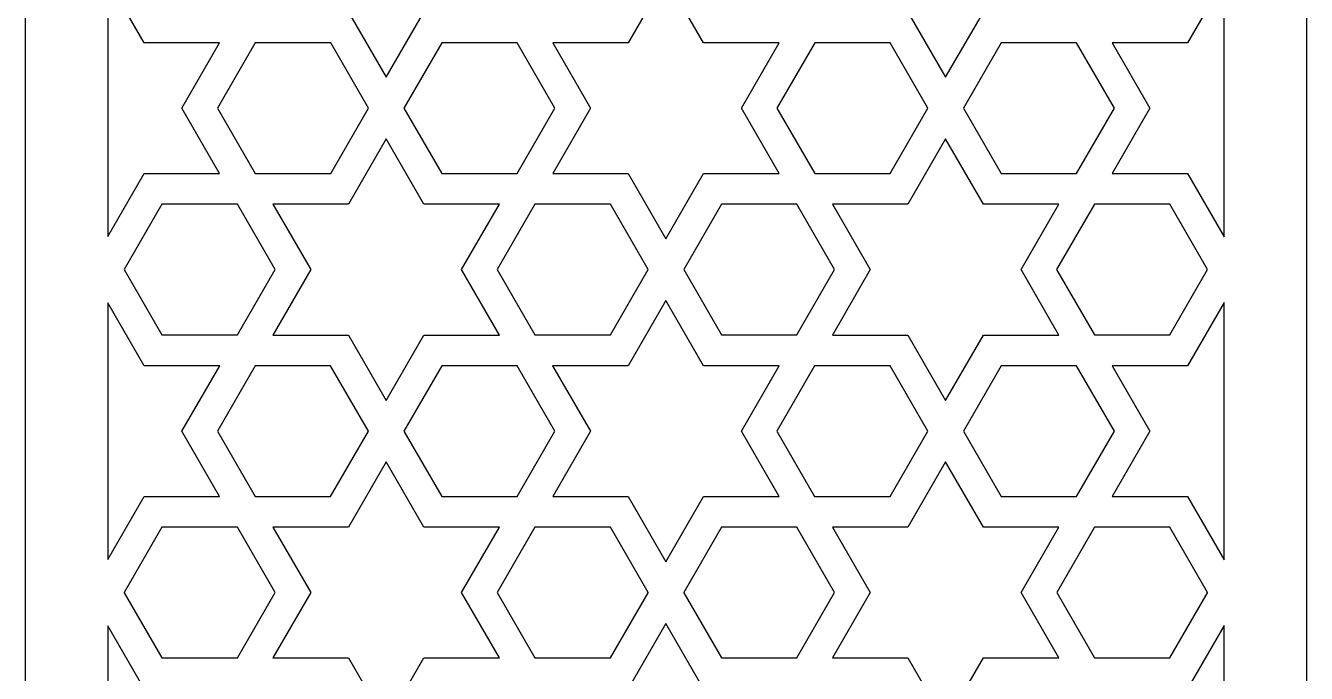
# Model space of a CAD drawing. Header units: millimetres. Extents: x -50 to 50, y -100 to 100.
# Drawn here: x -49.9 to 50.1, y -6 to 44.6 of the extents above; entities that cross this region are included whole.
import ezdxf

# ---------------------------------------------------------------- set-up
doc = ezdxf.new("R2010")
doc.units = ezdxf.units.MM
doc.header["$MEASUREMENT"] = 0
doc.layers.add('layer 1', color=7, linetype='Continuous')

msp = doc.modelspace()

# ---------------------------------------------------------------- linework, layer by layer
at = {"layer": 'layer 1', "color": 250}
for points, knots in [([(50.0818, 100.1536), (50.0818, 100.1536), (-49.9181, 100.1536), (-49.9181, 100.1536), (-49.9181, 100.1536), (-49.9181, 100.1536), (-49.9181, -99.8361), (-49.9181, -99.8361), (-49.9181, -99.8361), (-49.9181, -99.8361), (50.0818, -99.8361), (50.0818, -99.8361), (50.0818, -99.8361), (50.0818, -99.8361), (50.0818, 100.1536), (50.0818, 100.1536)], [0, 0, 0, 0, 0.2, 0.2, 0.2, 0.2, 0.4, 0.4, 0.4, 0.4, 0.6, 0.6, 0.6, 0.6, 1, 1, 1, 1]), ([(-18.8203, 55.8416), (-18.8203, 55.8416), (-12.924, 55.8416), (-12.924, 55.8416), (-12.924, 55.8416), (-12.924, 55.8416), (-15.8754, 50.7295), (-15.8754, 50.7295), (-15.8754, 50.7295), (-15.8754, 50.7295), (-12.9297, 45.6265), (-12.9297, 45.6265), (-12.9297, 45.6265), (-12.9297, 45.6265), (-18.8215, 45.6265), (-18.8215, 45.6265), (-18.8215, 45.6265), (-18.8215, 45.6265), (-21.7664, 40.5261), (-21.7664, 40.5261), (-21.7664, 40.5261), (-21.7664, 40.5261), (-24.7114, 45.6265), (-24.7114, 45.6265), (-24.7114, 45.6265), (-24.7114, 45.6265), (-30.6033, 45.6265), (-30.6033, 45.6265), (-30.6033, 45.6265), (-30.6033, 45.6265), (-27.6572, 50.7295), (-27.6572, 50.7295), (-27.6572, 50.7295), (-27.6572, 50.7295), (-30.6088, 55.8416), (-30.6088, 55.8416), (-30.6088, 55.8416), (-30.6088, 55.8416), (-24.7125, 55.8416), (-24.7125, 55.8416), (-24.7125, 55.8416), (-24.7125, 55.8416), (-21.7665, 60.9441), (-21.7665, 60.9441), (-21.7665, 60.9441), (-21.7665, 60.9441), (-18.8203, 55.8416), (-18.8203, 55.8416)], [0, 0, 0, 0, 0.0769231, 0.0769231, 0.0769231, 0.0769231, 0.1538462, 0.1538462, 0.1538462, 0.1538462, 0.2307692, 0.2307692, 0.2307692, 0.2307692, 0.3076923, 0.3076923, 0.3076923, 0.3076923, 0.3846154, 0.3846154, 0.3846154, 0.3846154, 0.4615385, 0.4615385, 0.4615385, 0.4615385, 0.5384615, 0.5384615, 0.5384615, 0.5384615, 0.6153846, 0.6153846, 0.6153846, 0.6153846, 0.6923077, 0.6923077, 0.6923077, 0.6923077, 0.7692308, 0.7692308, 0.7692308, 0.7692308, 0.8461538, 0.8461538, 0.8461538, 0.8461538, 1, 1, 1, 1]), ([(18.9703, 45.6265), (18.9703, 45.6265), (13.0785, 45.6265), (13.0785, 45.6265), (13.0785, 45.6265), (13.0785, 45.6265), (16.0246, 50.7295), (16.0246, 50.7295), (16.0246, 50.7295), (16.0246, 50.7295), (13.0732, 55.8416), (13.0732, 55.8416), (13.0732, 55.8416), (13.0732, 55.8416), (18.9696, 55.8416), (18.9696, 55.8416), (18.9696, 55.8416), (18.9696, 55.8416), (21.9153, 60.9441), (21.9153, 60.9441), (21.9153, 60.9441), (21.9153, 60.9441), (24.861, 55.8416), (24.861, 55.8416), (24.861, 55.8416), (24.861, 55.8416), (30.7576, 55.8416), (30.7576, 55.8416), (30.7576, 55.8416), (30.7576, 55.8416), (27.8063, 50.7295), (27.8063, 50.7295), (27.8063, 50.7295), (27.8063, 50.7295), (30.752, 45.6265), (30.752, 45.6265), (30.752, 45.6265), (30.752, 45.6265), (24.8599, 45.6265), (24.8599, 45.6265), (24.8599, 45.6265), (24.8599, 45.6265), (21.9153, 40.5257), (21.9153, 40.5257), (21.9153, 40.5257), (21.9153, 40.5257), (18.9703, 45.6265), (18.9703, 45.6265)], [0, 0, 0, 0, 0.0769231, 0.0769231, 0.0769231, 0.0769231, 0.1538462, 0.1538462, 0.1538462, 0.1538462, 0.2307692, 0.2307692, 0.2307692, 0.2307692, 0.3076923, 0.3076923, 0.3076923, 0.3076923, 0.3846154, 0.3846154, 0.3846154, 0.3846154, 0.4615385, 0.4615385, 0.4615385, 0.4615385, 0.5384615, 0.5384615, 0.5384615, 0.5384615, 0.6153846, 0.6153846, 0.6153846, 0.6153846, 0.6923077, 0.6923077, 0.6923077, 0.6923077, 0.7692308, 0.7692308, 0.7692308, 0.7692308, 0.8461538, 0.8461538, 0.8461538, 0.8461538, 1, 1, 1, 1]), ([(-43.504, 48.1447), (-43.504, 48.1447), (-40.6612, 43.2213), (-40.6612, 43.2213), (-40.6612, 43.2213), (-40.6612, 43.2213), (-34.7694, 43.2213), (-34.7694, 43.2213), (-34.7694, 43.2213), (-34.7694, 43.2213), (-37.7153, 38.1187), (-37.7153, 38.1187), (-37.7153, 38.1187), (-37.7153, 38.1187), (-34.7694, 33.0161), (-34.7694, 33.0161), (-34.7694, 33.0161), (-34.7694, 33.0161), (-40.6612, 33.0161), (-40.6612, 33.0161), (-40.6612, 33.0161), (-40.6612, 33.0161), (-43.504, 28.0928), (-43.504, 28.0928), (-43.504, 28.0928), (-43.504, 28.0928), (-43.504, 48.1447), (-43.504, 48.1447)], [0, 0, 0, 0, 0.125, 0.125, 0.125, 0.125, 0.25, 0.25, 0.25, 0.25, 0.375, 0.375, 0.375, 0.375, 0.5, 0.5, 0.5, 0.5, 0.625, 0.625, 0.625, 0.625, 0.75, 0.75, 0.75, 0.75, 1, 1, 1, 1]), ([(3.0205, 43.2213), (3.0205, 43.2213), (8.9122, 43.2213), (8.9122, 43.2213), (8.9122, 43.2213), (8.9122, 43.2213), (5.9662, 38.1187), (5.9662, 38.1187), (5.9662, 38.1187), (5.9662, 38.1187), (8.9122, 33.0161), (8.9122, 33.0161), (8.9122, 33.0161), (8.9122, 33.0161), (3.0205, 33.0161), (3.0205, 33.0161), (3.0205, 33.0161), (3.0205, 33.0161), (0.0744, 27.9139), (0.0744, 27.9139), (0.0744, 27.9139), (0.0744, 27.9139), (-2.8716, 33.0161), (-2.8716, 33.0161), (-2.8716, 33.0161), (-2.8716, 33.0161), (-8.7637, 33.0161), (-8.7637, 33.0161), (-8.7637, 33.0161), (-8.7637, 33.0161), (-5.8177, 38.1187), (-5.8177, 38.1187), (-5.8177, 38.1187), (-5.8177, 38.1187), (-8.7637, 43.2213), (-8.7637, 43.2213), (-8.7637, 43.2213), (-8.7637, 43.2213), (-2.8716, 43.2213), (-2.8716, 43.2213), (-2.8716, 43.2213), (-2.8716, 43.2213), (0.0744, 48.3242), (0.0744, 48.3242), (0.0744, 48.3242), (0.0744, 48.3242), (3.0205, 43.2213), (3.0205, 43.2213)], [0, 0, 0, 0, 0.0769231, 0.0769231, 0.0769231, 0.0769231, 0.1538462, 0.1538462, 0.1538462, 0.1538462, 0.2307692, 0.2307692, 0.2307692, 0.2307692, 0.3076923, 0.3076923, 0.3076923, 0.3076923, 0.3846154, 0.3846154, 0.3846154, 0.3846154, 0.4615385, 0.4615385, 0.4615385, 0.4615385, 0.5384615, 0.5384615, 0.5384615, 0.5384615, 0.6153846, 0.6153846, 0.6153846, 0.6153846, 0.6923077, 0.6923077, 0.6923077, 0.6923077, 0.7692308, 0.7692308, 0.7692308, 0.7692308, 0.8461538, 0.8461538, 0.8461538, 0.8461538, 1, 1, 1, 1]), ([(43.6679, 28.067), (43.6679, 28.067), (40.8104, 33.0161), (40.8104, 33.0161), (40.8104, 33.0161), (40.8104, 33.0161), (34.9187, 33.0161), (34.9187, 33.0161), (34.9187, 33.0161), (34.9187, 33.0161), (37.8644, 38.1187), (37.8644, 38.1187), (37.8644, 38.1187), (37.8644, 38.1187), (34.9187, 43.2213), (34.9187, 43.2213), (34.9187, 43.2213), (34.9187, 43.2213), (40.8104, 43.2213), (40.8104, 43.2213), (40.8104, 43.2213), (40.8104, 43.2213), (43.6679, 48.1708), (43.6679, 48.1708), (43.6679, 48.1708), (43.6679, 48.1708), (43.6679, 28.067), (43.6679, 28.067)], [0, 0, 0, 0, 0.125, 0.125, 0.125, 0.125, 0.25, 0.25, 0.25, 0.25, 0.375, 0.375, 0.375, 0.375, 0.5, 0.5, 0.5, 0.5, 0.625, 0.625, 0.625, 0.625, 0.75, 0.75, 0.75, 0.75, 1, 1, 1, 1]), ([(-31.9921, 43.2213), (-31.9921, 43.2213), (-26.1, 43.2213), (-26.1, 43.2213), (-26.1, 43.2213), (-26.1, 43.2213), (-23.155, 38.1205), (-23.155, 38.1205), (-23.155, 38.1205), (-23.155, 38.1205), (-23.156, 38.1187), (-23.156, 38.1187), (-23.156, 38.1187), (-23.156, 38.1187), (-23.155, 38.1169), (-23.155, 38.1169), (-23.155, 38.1169), (-23.155, 38.1169), (-26.1, 33.0161), (-26.1, 33.0161), (-26.1, 33.0161), (-26.1, 33.0161), (-31.9921, 33.0161), (-31.9921, 33.0161), (-31.9921, 33.0161), (-31.9921, 33.0161), (-34.9381, 38.1187), (-34.9381, 38.1187), (-34.9381, 38.1187), (-34.9381, 38.1187), (-31.9921, 43.2213), (-31.9921, 43.2213)], [0, 0, 0, 0, 0.1111111, 0.1111111, 0.1111111, 0.1111111, 0.2222222, 0.2222222, 0.2222222, 0.2222222, 0.3333333, 0.3333333, 0.3333333, 0.3333333, 0.4444444, 0.4444444, 0.4444444, 0.4444444, 0.5555556, 0.5555556, 0.5555556, 0.5555556, 0.6666667, 0.6666667, 0.6666667, 0.6666667, 0.7777778, 0.7777778, 0.7777778, 0.7777778, 1, 1, 1, 1]), ([(-20.3777, 38.1208), (-20.3777, 38.1208), (-17.4329, 43.2213), (-17.4329, 43.2213), (-17.4329, 43.2213), (-17.4329, 43.2213), (-11.5408, 43.2213), (-11.5408, 43.2213), (-11.5408, 43.2213), (-11.5408, 43.2213), (-8.5947, 38.1187), (-8.5947, 38.1187), (-8.5947, 38.1187), (-8.5947, 38.1187), (-11.5408, 33.0161), (-11.5408, 33.0161), (-11.5408, 33.0161), (-11.5408, 33.0161), (-17.4329, 33.0161), (-17.4329, 33.0161), (-17.4329, 33.0161), (-17.4329, 33.0161), (-20.3777, 38.1166), (-20.3777, 38.1166), (-20.3777, 38.1166), (-20.3777, 38.1166), (-20.3765, 38.1187), (-20.3765, 38.1187), (-20.3765, 38.1187), (-20.3765, 38.1187), (-20.3777, 38.1208), (-20.3777, 38.1208)], [0, 0, 0, 0, 0.1111111, 0.1111111, 0.1111111, 0.1111111, 0.2222222, 0.2222222, 0.2222222, 0.2222222, 0.3333333, 0.3333333, 0.3333333, 0.3333333, 0.4444444, 0.4444444, 0.4444444, 0.4444444, 0.5555556, 0.5555556, 0.5555556, 0.5555556, 0.6666667, 0.6666667, 0.6666667, 0.6666667, 0.7777778, 0.7777778, 0.7777778, 0.7777778, 1, 1, 1, 1]), ([(20.5267, 38.1169), (20.5267, 38.1169), (17.5814, 33.0161), (17.5814, 33.0161), (17.5814, 33.0161), (17.5814, 33.0161), (11.69, 33.0161), (11.69, 33.0161), (11.69, 33.0161), (11.69, 33.0161), (8.7436, 38.1187), (8.7436, 38.1187), (8.7436, 38.1187), (8.7436, 38.1187), (11.69, 43.2213), (11.69, 43.2213), (11.69, 43.2213), (11.69, 43.2213), (17.5814, 43.2213), (17.5814, 43.2213), (17.5814, 43.2213), (17.5814, 43.2213), (20.5267, 38.1205), (20.5267, 38.1205), (20.5267, 38.1205), (20.5267, 38.1205), (20.5257, 38.1187), (20.5257, 38.1187), (20.5257, 38.1187), (20.5257, 38.1187), (20.5267, 38.1169), (20.5267, 38.1169)], [0, 0, 0, 0, 0.1111111, 0.1111111, 0.1111111, 0.1111111, 0.2222222, 0.2222222, 0.2222222, 0.2222222, 0.3333333, 0.3333333, 0.3333333, 0.3333333, 0.4444444, 0.4444444, 0.4444444, 0.4444444, 0.5555556, 0.5555556, 0.5555556, 0.5555556, 0.6666667, 0.6666667, 0.6666667, 0.6666667, 0.7777778, 0.7777778, 0.7777778, 0.7777778, 1, 1, 1, 1]), ([(32.1409, 33.0161), (32.1409, 33.0161), (26.2488, 33.0161), (26.2488, 33.0161), (26.2488, 33.0161), (26.2488, 33.0161), (23.3038, 38.1169), (23.3038, 38.1169), (23.3038, 38.1169), (23.3038, 38.1169), (23.3049, 38.1187), (23.3049, 38.1187), (23.3049, 38.1187), (23.3049, 38.1187), (23.3038, 38.1205), (23.3038, 38.1205), (23.3038, 38.1205), (23.3038, 38.1205), (26.2488, 43.2213), (26.2488, 43.2213), (26.2488, 43.2213), (26.2488, 43.2213), (32.1409, 43.2213), (32.1409, 43.2213), (32.1409, 43.2213), (32.1409, 43.2213), (35.0873, 38.1187), (35.0873, 38.1187), (35.0873, 38.1187), (35.0873, 38.1187), (32.1409, 33.0161), (32.1409, 33.0161)], [0, 0, 0, 0, 0.1111111, 0.1111111, 0.1111111, 0.1111111, 0.2222222, 0.2222222, 0.2222222, 0.2222222, 0.3333333, 0.3333333, 0.3333333, 0.3333333, 0.4444444, 0.4444444, 0.4444444, 0.4444444, 0.5555556, 0.5555556, 0.5555556, 0.5555556, 0.6666667, 0.6666667, 0.6666667, 0.6666667, 0.7777778, 0.7777778, 0.7777778, 0.7777778, 1, 1, 1, 1]), ([(-18.8215, 30.6109), (-18.8215, 30.6109), (-12.9297, 30.6109), (-12.9297, 30.6109), (-12.9297, 30.6109), (-12.9297, 30.6109), (-15.8754, 25.5087), (-15.8754, 25.5087), (-15.8754, 25.5087), (-15.8754, 25.5087), (-12.9237, 20.3962), (-12.9237, 20.3962), (-12.9237, 20.3962), (-12.9237, 20.3962), (-18.8203, 20.3962), (-18.8203, 20.3962), (-18.8203, 20.3962), (-18.8203, 20.3962), (-21.7665, 15.2936), (-21.7665, 15.2936), (-21.7665, 15.2936), (-21.7665, 15.2936), (-24.7125, 20.3962), (-24.7125, 20.3962), (-24.7125, 20.3962), (-24.7125, 20.3962), (-30.609, 20.3962), (-30.609, 20.3962), (-30.609, 20.3962), (-30.609, 20.3962), (-27.6572, 25.5087), (-27.6572, 25.5087), (-27.6572, 25.5087), (-27.6572, 25.5087), (-30.6033, 30.6109), (-30.6033, 30.6109), (-30.6033, 30.6109), (-30.6033, 30.6109), (-24.7114, 30.6109), (-24.7114, 30.6109), (-24.7114, 30.6109), (-24.7114, 30.6109), (-21.7664, 35.7117), (-21.7664, 35.7117), (-21.7664, 35.7117), (-21.7664, 35.7117), (-18.8215, 30.6109), (-18.8215, 30.6109)], [0, 0, 0, 0, 0.0769231, 0.0769231, 0.0769231, 0.0769231, 0.1538462, 0.1538462, 0.1538462, 0.1538462, 0.2307692, 0.2307692, 0.2307692, 0.2307692, 0.3076923, 0.3076923, 0.3076923, 0.3076923, 0.3846154, 0.3846154, 0.3846154, 0.3846154, 0.4615385, 0.4615385, 0.4615385, 0.4615385, 0.5384615, 0.5384615, 0.5384615, 0.5384615, 0.6153846, 0.6153846, 0.6153846, 0.6153846, 0.6923077, 0.6923077, 0.6923077, 0.6923077, 0.7692308, 0.7692308, 0.7692308, 0.7692308, 0.8461538, 0.8461538, 0.8461538, 0.8461538, 1, 1, 1, 1]), ([(18.9696, 20.3962), (18.9696, 20.3962), (13.0729, 20.3962), (13.0729, 20.3962), (13.0729, 20.3962), (13.0729, 20.3962), (16.0246, 25.5087), (16.0246, 25.5087), (16.0246, 25.5087), (16.0246, 25.5087), (13.0785, 30.6109), (13.0785, 30.6109), (13.0785, 30.6109), (13.0785, 30.6109), (18.9703, 30.6109), (18.9703, 30.6109), (18.9703, 30.6109), (18.9703, 30.6109), (21.9153, 35.7117), (21.9153, 35.7117), (21.9153, 35.7117), (21.9153, 35.7117), (24.8599, 30.6109), (24.8599, 30.6109), (24.8599, 30.6109), (24.8599, 30.6109), (30.752, 30.6109), (30.752, 30.6109), (30.752, 30.6109), (30.752, 30.6109), (27.8063, 25.5087), (27.8063, 25.5087), (27.8063, 25.5087), (27.8063, 25.5087), (30.758, 20.3962), (30.758, 20.3962), (30.758, 20.3962), (30.758, 20.3962), (24.861, 20.3962), (24.861, 20.3962), (24.861, 20.3962), (24.861, 20.3962), (21.9153, 15.2936), (21.9153, 15.2936), (21.9153, 15.2936), (21.9153, 15.2936), (18.9696, 20.3962), (18.9696, 20.3962)], [0, 0, 0, 0, 0.0769231, 0.0769231, 0.0769231, 0.0769231, 0.1538462, 0.1538462, 0.1538462, 0.1538462, 0.2307692, 0.2307692, 0.2307692, 0.2307692, 0.3076923, 0.3076923, 0.3076923, 0.3076923, 0.3846154, 0.3846154, 0.3846154, 0.3846154, 0.4615385, 0.4615385, 0.4615385, 0.4615385, 0.5384615, 0.5384615, 0.5384615, 0.5384615, 0.6153846, 0.6153846, 0.6153846, 0.6153846, 0.6923077, 0.6923077, 0.6923077, 0.6923077, 0.7692308, 0.7692308, 0.7692308, 0.7692308, 0.8461538, 0.8461538, 0.8461538, 0.8461538, 1, 1, 1, 1]), ([(-30.4348, 25.5087), (-30.4348, 25.5087), (-33.3808, 20.4057), (-33.3808, 20.4057), (-33.3808, 20.4057), (-33.3808, 20.4057), (-39.2727, 20.4057), (-39.2727, 20.4057), (-39.2727, 20.4057), (-39.2727, 20.4057), (-42.2185, 25.5087), (-42.2185, 25.5087), (-42.2185, 25.5087), (-42.2185, 25.5087), (-39.2727, 30.6109), (-39.2727, 30.6109), (-39.2727, 30.6109), (-39.2727, 30.6109), (-33.3808, 30.6109), (-33.3808, 30.6109), (-33.3808, 30.6109), (-33.3808, 30.6109), (-30.4348, 25.5087), (-30.4348, 25.5087)], [0, 0, 0, 0, 0.1428571, 0.1428571, 0.1428571, 0.1428571, 0.2857143, 0.2857143, 0.2857143, 0.2857143, 0.4285714, 0.4285714, 0.4285714, 0.4285714, 0.5714286, 0.5714286, 0.5714286, 0.5714286, 0.7142857, 0.7142857, 0.7142857, 0.7142857, 1, 1, 1, 1]), ([(-10.1522, 30.6109), (-10.1522, 30.6109), (-4.2601, 30.6109), (-4.2601, 30.6109), (-4.2601, 30.6109), (-4.2601, 30.6109), (-1.3144, 25.5087), (-1.3144, 25.5087), (-1.3144, 25.5087), (-1.3144, 25.5087), (-1.3144, 25.5083), (-1.3144, 25.5083), (-1.3144, 25.5083), (-1.3144, 25.5083), (-4.2601, 20.4057), (-4.2601, 20.4057), (-4.2601, 20.4057), (-4.2601, 20.4057), (-10.1522, 20.4057), (-10.1522, 20.4057), (-10.1522, 20.4057), (-10.1522, 20.4057), (-13.0983, 25.5087), (-13.0983, 25.5087), (-13.0983, 25.5087), (-13.0983, 25.5087), (-10.1522, 30.6109), (-10.1522, 30.6109)], [0, 0, 0, 0, 0.125, 0.125, 0.125, 0.125, 0.25, 0.25, 0.25, 0.25, 0.375, 0.375, 0.375, 0.375, 0.5, 0.5, 0.5, 0.5, 0.625, 0.625, 0.625, 0.625, 0.75, 0.75, 0.75, 0.75, 1, 1, 1, 1]), ([(10.3008, 20.4057), (10.3008, 20.4057), (4.4094, 20.4057), (4.4094, 20.4057), (4.4094, 20.4057), (4.4094, 20.4057), (1.463, 25.5087), (1.463, 25.5087), (1.463, 25.5087), (1.463, 25.5087), (4.4094, 30.6109), (4.4094, 30.6109), (4.4094, 30.6109), (4.4094, 30.6109), (10.3008, 30.6109), (10.3008, 30.6109), (10.3008, 30.6109), (10.3008, 30.6109), (13.2472, 25.5087), (13.2472, 25.5087), (13.2472, 25.5087), (13.2472, 25.5087), (10.3008, 20.4057), (10.3008, 20.4057)], [0, 0, 0, 0, 0.1428571, 0.1428571, 0.1428571, 0.1428571, 0.2857143, 0.2857143, 0.2857143, 0.2857143, 0.4285714, 0.4285714, 0.4285714, 0.4285714, 0.5714286, 0.5714286, 0.5714286, 0.5714286, 0.7142857, 0.7142857, 0.7142857, 0.7142857, 1, 1, 1, 1]), ([(30.5834, 25.5087), (30.5834, 25.5087), (33.5298, 30.6109), (33.5298, 30.6109), (33.5298, 30.6109), (33.5298, 30.6109), (39.4212, 30.6109), (39.4212, 30.6109), (39.4212, 30.6109), (39.4212, 30.6109), (42.3676, 25.5087), (42.3676, 25.5087), (42.3676, 25.5087), (42.3676, 25.5087), (39.4212, 20.4057), (39.4212, 20.4057), (39.4212, 20.4057), (39.4212, 20.4057), (33.5298, 20.4057), (33.5298, 20.4057), (33.5298, 20.4057), (33.5298, 20.4057), (30.5834, 25.5087), (30.5834, 25.5087)], [0, 0, 0, 0, 0.1428571, 0.1428571, 0.1428571, 0.1428571, 0.2857143, 0.2857143, 0.2857143, 0.2857143, 0.4285714, 0.4285714, 0.4285714, 0.4285714, 0.5714286, 0.5714286, 0.5714286, 0.5714286, 0.7142857, 0.7142857, 0.7142857, 0.7142857, 1, 1, 1, 1]), ([(0.0744, 23.1031), (0.0744, 23.1031), (3.0205, 18.0005), (3.0205, 18.0005), (3.0205, 18.0005), (3.0205, 18.0005), (8.9168, 18.0005), (8.9168, 18.0005), (8.9168, 18.0005), (8.9168, 18.0005), (5.9655, 12.8884), (5.9655, 12.8884), (5.9655, 12.8884), (5.9655, 12.8884), (8.9112, 7.7858), (8.9112, 7.7858), (8.9112, 7.7858), (8.9112, 7.7858), (3.0191, 7.7858), (3.0191, 7.7858), (3.0191, 7.7858), (3.0191, 7.7858), (0.0744, 2.6854), (0.0744, 2.6854), (0.0744, 2.6854), (0.0744, 2.6854), (-2.8705, 7.7858), (-2.8705, 7.7858), (-2.8705, 7.7858), (-2.8705, 7.7858), (-8.7623, 7.7858), (-8.7623, 7.7858), (-8.7623, 7.7858), (-8.7623, 7.7858), (-5.8162, 12.8884), (-5.8162, 12.8884), (-5.8162, 12.8884), (-5.8162, 12.8884), (-8.7679, 18.0005), (-8.7679, 18.0005), (-8.7679, 18.0005), (-8.7679, 18.0005), (-2.8716, 18.0005), (-2.8716, 18.0005), (-2.8716, 18.0005), (-2.8716, 18.0005), (0.0744, 23.1031), (0.0744, 23.1031)], [0, 0, 0, 0, 0.0769231, 0.0769231, 0.0769231, 0.0769231, 0.1538462, 0.1538462, 0.1538462, 0.1538462, 0.2307692, 0.2307692, 0.2307692, 0.2307692, 0.3076923, 0.3076923, 0.3076923, 0.3076923, 0.3846154, 0.3846154, 0.3846154, 0.3846154, 0.4615385, 0.4615385, 0.4615385, 0.4615385, 0.5384615, 0.5384615, 0.5384615, 0.5384615, 0.6153846, 0.6153846, 0.6153846, 0.6153846, 0.6923077, 0.6923077, 0.6923077, 0.6923077, 0.7692308, 0.7692308, 0.7692308, 0.7692308, 0.8461538, 0.8461538, 0.8461538, 0.8461538, 1, 1, 1, 1]), ([(-43.504, 22.9239), (-43.504, 22.9239), (-40.6612, 18.0005), (-40.6612, 18.0005), (-40.6612, 18.0005), (-40.6612, 18.0005), (-34.7647, 18.0005), (-34.7647, 18.0005), (-34.7647, 18.0005), (-34.7647, 18.0005), (-37.7162, 12.8884), (-37.7162, 12.8884), (-37.7162, 12.8884), (-37.7162, 12.8884), (-34.7704, 7.7858), (-34.7704, 7.7858), (-34.7704, 7.7858), (-34.7704, 7.7858), (-40.6625, 7.7858), (-40.6625, 7.7858), (-40.6625, 7.7858), (-40.6625, 7.7858), (-43.504, 2.8642), (-43.504, 2.8642), (-43.504, 2.8642), (-43.504, 2.8642), (-43.504, 22.9239), (-43.504, 22.9239)], [0, 0, 0, 0, 0.125, 0.125, 0.125, 0.125, 0.25, 0.25, 0.25, 0.25, 0.375, 0.375, 0.375, 0.375, 0.5, 0.5, 0.5, 0.5, 0.625, 0.625, 0.625, 0.625, 0.75, 0.75, 0.75, 0.75, 1, 1, 1, 1]), ([(43.6679, 2.8385), (43.6679, 2.8385), (40.8115, 7.7858), (40.8115, 7.7858), (40.8115, 7.7858), (40.8115, 7.7858), (34.9194, 7.7858), (34.9194, 7.7858), (34.9194, 7.7858), (34.9194, 7.7858), (37.8651, 12.8884), (37.8651, 12.8884), (37.8651, 12.8884), (37.8651, 12.8884), (34.9141, 18.0005), (34.9141, 18.0005), (34.9141, 18.0005), (34.9141, 18.0005), (40.8104, 18.0005), (40.8104, 18.0005), (40.8104, 18.0005), (40.8104, 18.0005), (43.6679, 22.95), (43.6679, 22.95), (43.6679, 22.95), (43.6679, 22.95), (43.6679, 2.8385), (43.6679, 2.8385)], [0, 0, 0, 0, 0.125, 0.125, 0.125, 0.125, 0.25, 0.25, 0.25, 0.25, 0.375, 0.375, 0.375, 0.375, 0.5, 0.5, 0.5, 0.5, 0.625, 0.625, 0.625, 0.625, 0.75, 0.75, 0.75, 0.75, 1, 1, 1, 1]), ([(-31.9931, 17.9906), (-31.9931, 17.9906), (-26.101, 17.9906), (-26.101, 17.9906), (-26.101, 17.9906), (-26.101, 17.9906), (-23.1552, 12.8887), (-23.1552, 12.8887), (-23.1552, 12.8887), (-23.1552, 12.8887), (-23.1553, 12.8884), (-23.1553, 12.8884), (-23.1553, 12.8884), (-23.1553, 12.8884), (-23.1552, 12.8884), (-23.1552, 12.8884), (-23.1552, 12.8884), (-23.1552, 12.8884), (-26.101, 7.7858), (-26.101, 7.7858), (-26.101, 7.7858), (-26.101, 7.7858), (-31.9931, 7.7858), (-31.9931, 7.7858), (-31.9931, 7.7858), (-31.9931, 7.7858), (-34.939, 12.8884), (-34.939, 12.8884), (-34.939, 12.8884), (-34.939, 12.8884), (-31.9931, 17.9906), (-31.9931, 17.9906)], [0, 0, 0, 0, 0.1111111, 0.1111111, 0.1111111, 0.1111111, 0.2222222, 0.2222222, 0.2222222, 0.2222222, 0.3333333, 0.3333333, 0.3333333, 0.3333333, 0.4444444, 0.4444444, 0.4444444, 0.4444444, 0.5555556, 0.5555556, 0.5555556, 0.5555556, 0.6666667, 0.6666667, 0.6666667, 0.6666667, 0.7777778, 0.7777778, 0.7777778, 0.7777778, 1, 1, 1, 1]), ([(-8.594, 12.8884), (-8.594, 12.8884), (-11.5397, 7.7858), (-11.5397, 7.7858), (-11.5397, 7.7858), (-11.5397, 7.7858), (-17.4318, 7.7858), (-17.4318, 7.7858), (-17.4318, 7.7858), (-17.4318, 7.7858), (-20.3777, 12.8884), (-20.3777, 12.8884), (-20.3777, 12.8884), (-20.3777, 12.8884), (-17.4318, 17.9906), (-17.4318, 17.9906), (-17.4318, 17.9906), (-17.4318, 17.9906), (-11.5397, 17.9906), (-11.5397, 17.9906), (-11.5397, 17.9906), (-11.5397, 17.9906), (-8.594, 12.8884), (-8.594, 12.8884)], [0, 0, 0, 0, 0.1428571, 0.1428571, 0.1428571, 0.1428571, 0.2857143, 0.2857143, 0.2857143, 0.2857143, 0.4285714, 0.4285714, 0.4285714, 0.4285714, 0.5714286, 0.5714286, 0.5714286, 0.5714286, 0.7142857, 0.7142857, 0.7142857, 0.7142857, 1, 1, 1, 1]), ([(8.7429, 12.8884), (8.7429, 12.8884), (11.6886, 17.9906), (11.6886, 17.9906), (11.6886, 17.9906), (11.6886, 17.9906), (17.5807, 17.9906), (17.5807, 17.9906), (17.5807, 17.9906), (17.5807, 17.9906), (20.5264, 12.8884), (20.5264, 12.8884), (20.5264, 12.8884), (20.5264, 12.8884), (17.5807, 7.7858), (17.5807, 7.7858), (17.5807, 7.7858), (17.5807, 7.7858), (11.6886, 7.7858), (11.6886, 7.7858), (11.6886, 7.7858), (11.6886, 7.7858), (8.7429, 12.8884), (8.7429, 12.8884)], [0, 0, 0, 0, 0.1428571, 0.1428571, 0.1428571, 0.1428571, 0.2857143, 0.2857143, 0.2857143, 0.2857143, 0.4285714, 0.4285714, 0.4285714, 0.4285714, 0.5714286, 0.5714286, 0.5714286, 0.5714286, 0.7142857, 0.7142857, 0.7142857, 0.7142857, 1, 1, 1, 1]), ([(32.1419, 7.7858), (32.1419, 7.7858), (26.2502, 7.7858), (26.2502, 7.7858), (26.2502, 7.7858), (26.2502, 7.7858), (23.3038, 12.8884), (23.3038, 12.8884), (23.3038, 12.8884), (23.3038, 12.8884), (26.2502, 17.9906), (26.2502, 17.9906), (26.2502, 17.9906), (26.2502, 17.9906), (32.1419, 17.9906), (32.1419, 17.9906), (32.1419, 17.9906), (32.1419, 17.9906), (35.088, 12.8884), (35.088, 12.8884), (35.088, 12.8884), (35.088, 12.8884), (32.1419, 7.7858), (32.1419, 7.7858)], [0, 0, 0, 0, 0.1428571, 0.1428571, 0.1428571, 0.1428571, 0.2857143, 0.2857143, 0.2857143, 0.2857143, 0.4285714, 0.4285714, 0.4285714, 0.4285714, 0.5714286, 0.5714286, 0.5714286, 0.5714286, 0.7142857, 0.7142857, 0.7142857, 0.7142857, 1, 1, 1, 1]), ([(-18.8203, 5.3806), (-18.8203, 5.3806), (-12.9286, 5.3806), (-12.9286, 5.3806), (-12.9286, 5.3806), (-12.9286, 5.3806), (-15.8744, 0.278), (-15.8744, 0.278), (-15.8744, 0.278), (-15.8744, 0.278), (-12.9286, -4.8246), (-12.9286, -4.8246), (-12.9286, -4.8246), (-12.9286, -4.8246), (-18.8203, -4.8246), (-18.8203, -4.8246), (-18.8203, -4.8246), (-18.8203, -4.8246), (-21.7665, -9.9275), (-21.7665, -9.9275), (-21.7665, -9.9275), (-21.7665, -9.9275), (-24.7125, -4.8246), (-24.7125, -4.8246), (-24.7125, -4.8246), (-24.7125, -4.8246), (-30.6044, -4.8246), (-30.6044, -4.8246), (-30.6044, -4.8246), (-30.6044, -4.8246), (-27.6586, 0.278), (-27.6586, 0.278), (-27.6586, 0.278), (-27.6586, 0.278), (-30.6044, 5.3806), (-30.6044, 5.3806), (-30.6044, 5.3806), (-30.6044, 5.3806), (-24.7125, 5.3806), (-24.7125, 5.3806), (-24.7125, 5.3806), (-24.7125, 5.3806), (-21.7665, 10.4832), (-21.7665, 10.4832), (-21.7665, 10.4832), (-21.7665, 10.4832), (-18.8203, 5.3806), (-18.8203, 5.3806)], [0, 0, 0, 0, 0.0769231, 0.0769231, 0.0769231, 0.0769231, 0.1538462, 0.1538462, 0.1538462, 0.1538462, 0.2307692, 0.2307692, 0.2307692, 0.2307692, 0.3076923, 0.3076923, 0.3076923, 0.3076923, 0.3846154, 0.3846154, 0.3846154, 0.3846154, 0.4615385, 0.4615385, 0.4615385, 0.4615385, 0.5384615, 0.5384615, 0.5384615, 0.5384615, 0.6153846, 0.6153846, 0.6153846, 0.6153846, 0.6923077, 0.6923077, 0.6923077, 0.6923077, 0.7692308, 0.7692308, 0.7692308, 0.7692308, 0.8461538, 0.8461538, 0.8461538, 0.8461538, 1, 1, 1, 1]), ([(18.9696, -4.8246), (18.9696, -4.8246), (13.0775, -4.8246), (13.0775, -4.8246), (13.0775, -4.8246), (13.0775, -4.8246), (16.0232, 0.278), (16.0232, 0.278), (16.0232, 0.278), (16.0232, 0.278), (13.0775, 5.3806), (13.0775, 5.3806), (13.0775, 5.3806), (13.0775, 5.3806), (18.9696, 5.3806), (18.9696, 5.3806), (18.9696, 5.3806), (18.9696, 5.3806), (21.9153, 10.4832), (21.9153, 10.4832), (21.9153, 10.4832), (21.9153, 10.4832), (24.861, 5.3806), (24.861, 5.3806), (24.861, 5.3806), (24.861, 5.3806), (30.7534, 5.3806), (30.7534, 5.3806), (30.7534, 5.3806), (30.7534, 5.3806), (27.8074, 0.278), (27.8074, 0.278), (27.8074, 0.278), (27.8074, 0.278), (30.7534, -4.8246), (30.7534, -4.8246), (30.7534, -4.8246), (30.7534, -4.8246), (24.861, -4.8246), (24.861, -4.8246), (24.861, -4.8246), (24.861, -4.8246), (21.9153, -9.9275), (21.9153, -9.9275), (21.9153, -9.9275), (21.9153, -9.9275), (18.9696, -4.8246), (18.9696, -4.8246)], [0, 0, 0, 0, 0.0769231, 0.0769231, 0.0769231, 0.0769231, 0.1538462, 0.1538462, 0.1538462, 0.1538462, 0.2307692, 0.2307692, 0.2307692, 0.2307692, 0.3076923, 0.3076923, 0.3076923, 0.3076923, 0.3846154, 0.3846154, 0.3846154, 0.3846154, 0.4615385, 0.4615385, 0.4615385, 0.4615385, 0.5384615, 0.5384615, 0.5384615, 0.5384615, 0.6153846, 0.6153846, 0.6153846, 0.6153846, 0.6923077, 0.6923077, 0.6923077, 0.6923077, 0.7692308, 0.7692308, 0.7692308, 0.7692308, 0.8461538, 0.8461538, 0.8461538, 0.8461538, 1, 1, 1, 1]), ([(-42.2185, 0.2801), (-42.2185, 0.2801), (-39.2738, 5.3806), (-39.2738, 5.3806), (-39.2738, 5.3806), (-39.2738, 5.3806), (-33.3817, 5.3806), (-33.3817, 5.3806), (-33.3817, 5.3806), (-33.3817, 5.3806), (-30.4358, 0.278), (-30.4358, 0.278), (-30.4358, 0.278), (-30.4358, 0.278), (-33.3817, -4.8246), (-33.3817, -4.8246), (-33.3817, -4.8246), (-33.3817, -4.8246), (-39.2738, -4.8246), (-39.2738, -4.8246), (-39.2738, -4.8246), (-39.2738, -4.8246), (-42.2185, 0.2759), (-42.2185, 0.2759), (-42.2185, 0.2759), (-42.2185, 0.2759), (-42.2174, 0.278), (-42.2174, 0.278), (-42.2174, 0.278), (-42.2174, 0.278), (-42.2185, 0.2801), (-42.2185, 0.2801)], [0, 0, 0, 0, 0.1111111, 0.1111111, 0.1111111, 0.1111111, 0.2222222, 0.2222222, 0.2222222, 0.2222222, 0.3333333, 0.3333333, 0.3333333, 0.3333333, 0.4444444, 0.4444444, 0.4444444, 0.4444444, 0.5555556, 0.5555556, 0.5555556, 0.5555556, 0.6666667, 0.6666667, 0.6666667, 0.6666667, 0.7777778, 0.7777778, 0.7777778, 0.7777778, 1, 1, 1, 1]), ([(-10.1512, 5.3806), (-10.1512, 5.3806), (-4.2591, 5.3806), (-4.2591, 5.3806), (-4.2591, 5.3806), (-4.2591, 5.3806), (-1.3144, 0.2801), (-1.3144, 0.2801), (-1.3144, 0.2801), (-1.3144, 0.2801), (-1.3155, 0.278), (-1.3155, 0.278), (-1.3155, 0.278), (-1.3155, 0.278), (-1.3144, 0.2759), (-1.3144, 0.2759), (-1.3144, 0.2759), (-1.3144, 0.2759), (-4.2591, -4.8246), (-4.2591, -4.8246), (-4.2591, -4.8246), (-4.2591, -4.8246), (-10.1512, -4.8246), (-10.1512, -4.8246), (-10.1512, -4.8246), (-10.1512, -4.8246), (-13.0972, 0.278), (-13.0972, 0.278), (-13.0972, 0.278), (-13.0972, 0.278), (-10.1512, 5.3806), (-10.1512, 5.3806)], [0, 0, 0, 0, 0.1111111, 0.1111111, 0.1111111, 0.1111111, 0.2222222, 0.2222222, 0.2222222, 0.2222222, 0.3333333, 0.3333333, 0.3333333, 0.3333333, 0.4444444, 0.4444444, 0.4444444, 0.4444444, 0.5555556, 0.5555556, 0.5555556, 0.5555556, 0.6666667, 0.6666667, 0.6666667, 0.6666667, 0.7777778, 0.7777778, 0.7777778, 0.7777778, 1, 1, 1, 1]), ([(10.2997, -4.8246), (10.2997, -4.8246), (4.4083, -4.8246), (4.4083, -4.8246), (4.4083, -4.8246), (4.4083, -4.8246), (1.463, 0.2759), (1.463, 0.2759), (1.463, 0.2759), (1.463, 0.2759), (1.4644, 0.278), (1.4644, 0.278), (1.4644, 0.278), (1.4644, 0.278), (1.463, 0.2801), (1.463, 0.2801), (1.463, 0.2801), (1.463, 0.2801), (4.4083, 5.3806), (4.4083, 5.3806), (4.4083, 5.3806), (4.4083, 5.3806), (10.2997, 5.3806), (10.2997, 5.3806), (10.2997, 5.3806), (10.2997, 5.3806), (13.2461, 0.278), (13.2461, 0.278), (13.2461, 0.278), (13.2461, 0.278), (10.2997, -4.8246), (10.2997, -4.8246)], [0, 0, 0, 0, 0.1111111, 0.1111111, 0.1111111, 0.1111111, 0.2222222, 0.2222222, 0.2222222, 0.2222222, 0.3333333, 0.3333333, 0.3333333, 0.3333333, 0.4444444, 0.4444444, 0.4444444, 0.4444444, 0.5555556, 0.5555556, 0.5555556, 0.5555556, 0.6666667, 0.6666667, 0.6666667, 0.6666667, 0.7777778, 0.7777778, 0.7777778, 0.7777778, 1, 1, 1, 1]), ([(42.3676, 0.2759), (42.3676, 0.2759), (39.4226, -4.8246), (39.4226, -4.8246), (39.4226, -4.8246), (39.4226, -4.8246), (33.5308, -4.8246), (33.5308, -4.8246), (33.5308, -4.8246), (33.5308, -4.8246), (30.5848, 0.278), (30.5848, 0.278), (30.5848, 0.278), (30.5848, 0.278), (33.5308, 5.3806), (33.5308, 5.3806), (33.5308, 5.3806), (33.5308, 5.3806), (39.4226, 5.3806), (39.4226, 5.3806), (39.4226, 5.3806), (39.4226, 5.3806), (42.3676, 0.2801), (42.3676, 0.2801), (42.3676, 0.2801), (42.3676, 0.2801), (42.3665, 0.278), (42.3665, 0.278), (42.3665, 0.278), (42.3665, 0.278), (42.3676, 0.2759), (42.3676, 0.2759)], [0, 0, 0, 0, 0.1111111, 0.1111111, 0.1111111, 0.1111111, 0.2222222, 0.2222222, 0.2222222, 0.2222222, 0.3333333, 0.3333333, 0.3333333, 0.3333333, 0.4444444, 0.4444444, 0.4444444, 0.4444444, 0.5555556, 0.5555556, 0.5555556, 0.5555556, 0.6666667, 0.6666667, 0.6666667, 0.6666667, 0.7777778, 0.7777778, 0.7777778, 0.7777778, 1, 1, 1, 1]), ([(-43.504, -2.3082), (-43.504, -2.3082), (-40.6625, -7.2302), (-40.6625, -7.2302), (-40.6625, -7.2302), (-40.6625, -7.2302), (-34.7704, -7.2302), (-34.7704, -7.2302), (-34.7704, -7.2302), (-34.7704, -7.2302), (-37.7162, -12.3327), (-37.7162, -12.3327), (-37.7162, -12.3327), (-37.7162, -12.3327), (-34.7647, -17.4448), (-34.7647, -17.4448), (-34.7647, -17.4448), (-34.7647, -17.4448), (-40.6612, -17.4448), (-40.6612, -17.4448), (-40.6612, -17.4448), (-40.6612, -17.4448), (-43.504, -22.3682), (-43.504, -22.3682), (-43.504, -22.3682), (-43.504, -22.3682), (-43.504, -2.3082), (-43.504, -2.3082)], [0, 0, 0, 0, 0.125, 0.125, 0.125, 0.125, 0.25, 0.25, 0.25, 0.25, 0.375, 0.375, 0.375, 0.375, 0.5, 0.5, 0.5, 0.5, 0.625, 0.625, 0.625, 0.625, 0.75, 0.75, 0.75, 0.75, 1, 1, 1, 1]), ([(-2.8716, -17.4448), (-2.8716, -17.4448), (-8.7679, -17.4448), (-8.7679, -17.4448), (-8.7679, -17.4448), (-8.7679, -17.4448), (-5.8162, -12.3327), (-5.8162, -12.3327), (-5.8162, -12.3327), (-5.8162, -12.3327), (-8.7623, -7.2302), (-8.7623, -7.2302), (-8.7623, -7.2302), (-8.7623, -7.2302), (-2.8705, -7.2302), (-2.8705, -7.2302), (-2.8705, -7.2302), (-2.8705, -7.2302), (0.0744, -2.1294), (0.0744, -2.1294), (0.0744, -2.1294), (0.0744, -2.1294), (3.0191, -7.2302), (3.0191, -7.2302), (3.0191, -7.2302), (3.0191, -7.2302), (8.9112, -7.2302), (8.9112, -7.2302), (8.9112, -7.2302), (8.9112, -7.2302), (5.9655, -12.3327), (5.9655, -12.3327), (5.9655, -12.3327), (5.9655, -12.3327), (8.9168, -17.4448), (8.9168, -17.4448), (8.9168, -17.4448), (8.9168, -17.4448), (3.0205, -17.4448), (3.0205, -17.4448), (3.0205, -17.4448), (3.0205, -17.4448), (0.0744, -22.5474), (0.0744, -22.5474), (0.0744, -22.5474), (0.0744, -22.5474), (-2.8716, -17.4448), (-2.8716, -17.4448)], [0, 0, 0, 0, 0.0769231, 0.0769231, 0.0769231, 0.0769231, 0.1538462, 0.1538462, 0.1538462, 0.1538462, 0.2307692, 0.2307692, 0.2307692, 0.2307692, 0.3076923, 0.3076923, 0.3076923, 0.3076923, 0.3846154, 0.3846154, 0.3846154, 0.3846154, 0.4615385, 0.4615385, 0.4615385, 0.4615385, 0.5384615, 0.5384615, 0.5384615, 0.5384615, 0.6153846, 0.6153846, 0.6153846, 0.6153846, 0.6923077, 0.6923077, 0.6923077, 0.6923077, 0.7692308, 0.7692308, 0.7692308, 0.7692308, 0.8461538, 0.8461538, 0.8461538, 0.8461538, 1, 1, 1, 1]), ([(43.6679, -22.3943), (43.6679, -22.3943), (40.8104, -17.4448), (40.8104, -17.4448), (40.8104, -17.4448), (40.8104, -17.4448), (34.9141, -17.4448), (34.9141, -17.4448), (34.9141, -17.4448), (34.9141, -17.4448), (37.8651, -12.3327), (37.8651, -12.3327), (37.8651, -12.3327), (37.8651, -12.3327), (34.9194, -7.2302), (34.9194, -7.2302), (34.9194, -7.2302), (34.9194, -7.2302), (40.8115, -7.2302), (40.8115, -7.2302), (40.8115, -7.2302), (40.8115, -7.2302), (43.6679, -2.2828), (43.6679, -2.2828), (43.6679, -2.2828), (43.6679, -2.2828), (43.6679, -22.3943), (43.6679, -22.3943)], [0, 0, 0, 0, 0.125, 0.125, 0.125, 0.125, 0.25, 0.25, 0.25, 0.25, 0.375, 0.375, 0.375, 0.375, 0.5, 0.5, 0.5, 0.5, 0.625, 0.625, 0.625, 0.625, 0.75, 0.75, 0.75, 0.75, 1, 1, 1, 1])]:
    msp.add_open_spline(points, degree=3, knots=knots, dxfattribs=at)

doc.saveas('drawing.dxf')
